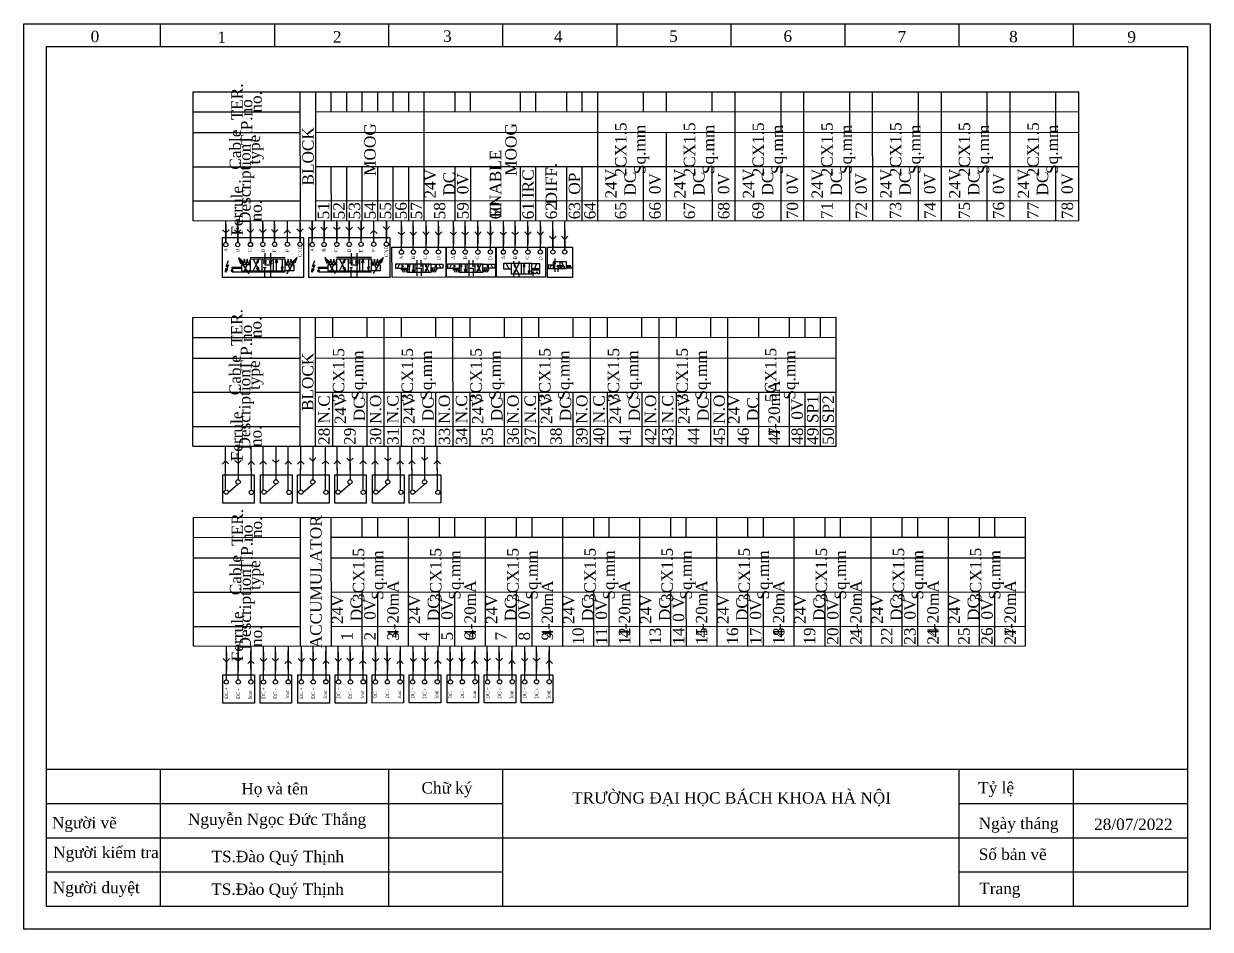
# Model space of a CAD drawing. Header units: inches. Extents: x 1440 to 4102, y 4 to 1474.
# Drawn here: x 2862 to 3382, y 11 to 408 of the extents above; entities that cross this region are included whole.
import ezdxf

# ---------------------------------------------------------------- set-up
doc = ezdxf.new("R2010")
doc.units = ezdxf.units.IN
doc.header["$MEASUREMENT"] = 0
doc.linetypes.add('DASHED2', pattern=[9.525, 6.35, -3.175])
for name, color, linetype in [('1', 11, 'Continuous'), ('GENERAL', 7, 'Continuous'), ('OUTLINE', 2, 'Continuous'), ('PILOT', 7, 'DASHED2'), ('SYMS', 7, 'Continuous')]:
    doc.layers.add(name, color=color, linetype=linetype)
doc.layers.add('Net chu', color=240, linetype='Continuous', lineweight=25)
doc.layers.add('Net vien', color=5, linetype='Continuous', lineweight=25)
doc.styles.get("Standard").update_dxf_attribs({"font": 'times.ttf', "height": 5})
doc.styles.add('WD_IEC', font='ISOCP2.shx', dxfattribs={"width": 0.9, "height": 4})

# ---------------------------------------------------------------- blocks, each defined once
blk = doc.blocks.new('DATN')
at = {"layer": 'Net vien'}
for p, q in [((50, 377), (50, 387)), ((100, 377), (100, 387)), ((150, 377), (150, 387)), ((200, 377), (200, 387)), ((250, 377), (250, 387)), ((300, 377), (300, 387)), ((350, 377), (350, 387)), ((400, 377), (400, 387)), ((400, 377), (400, 387)), ((400, 377), (400, 387)), ((400, 377), (400, 387)), ((400, 377), (400, 387)), ((400, 377), (400, 387)), ((400, 377), (400, 387)), ((400, 377), (400, 387)), ((450, 377), (450, 387)), ((0, 0), (0, 377)), ((0, 377), (500, 377)), ((500, 377), (500, 0)), ((500, 60), (0, 60)), ((50, 0), (50, 60)), ((150, 0), (150, 60)), ((200, 0), (200, 60)), ((400, 0), (400, 60)), ((450, 0), (450, 60)), ((200, 45), (0, 45)), ((500, 45), (400, 45)), ((500, 30), (0, 30)), ((200, 15), (0, 15)), ((500, 15), (400, 15)), ((500, 0), (0, 0)), ((500, 0), (0, 0))]:
    blk.add_line(p, q, dxfattribs=at)
blk.add_lwpolyline([(-10, -10), (-10, 387), (510, 387), (510, -10), (-10, -10)], close=True, dxfattribs=at)
at = {"layer": 'Net chu', "char_height": 5, "attachment_point": 1}
for s, width, insert in [('0', 5.5431, (19.32, 383.92)), ('1', 5.5431, (74.86, 383.54)), ('2', 5.5431, (125.47, 383.73)), ('3', 5.5431, (173.79, 384.09)), ('4', 5.5431, (222.35, 383.89)), ('5', 5.5431, (272.86, 384.09)), ('6', 5.5431, (322.96, 384.04)), ('7', 5.5431, (372.97, 383.78)), ('8', 5.5431, (421.84, 383.84)), ('9', 5.5431, (473.65, 383.71)), ('\\pxqc;Họ và tên', 58.6836, (70.7, 54.14)), ('\\pxqc;Chữ ký', 33.3231, (158.83, 54.51)), ('\\pxql;Tỷ lệ', 33.3231, (408.29, 54.56)), ('\\pxqc;TRƯỜNG ĐẠI HỌC BÁCH KHOA HÀ NỘI', 142.8898, (228.78, 50.11)), ('\\pxql;Người vẽ', 41.5076, (2.36, 39.22)), ('\\pxqc;Nguyễn Ngọc Đức Thắng', 92.8933, (54.57, 40.74)), ('\\pxql;Ngày tháng', 36.6969, (408.48, 38.95)), ('\\pxql;Người kiểm tra', 45.5789, (2.92, 26.23)), ('\\pxql;Số bản vẽ', 33.3231, (408.53, 25.42)), ('\\pxql;Người duyệt', 41.5076, (2.75, 10.82)), ('\\pxql;Trang', 33.3231, (408.76, 10.41))]:
    blk.add_mtext_dynamic_manual_height_columns(s, width=width, gutter_width=25, heights=[0], dxfattribs=dict(at, insert=insert))
blk = doc.blocks.new('*T61')
at = {"color": 0, "linetype": 'ByBlock', "lineweight": -2, "transparency": 16777216}
for p, q in [((-0.02, 56.43), (364.69, 56.55)), ((0, 0), (-0.02, 56.43)), ((47.01, 0.02), (46.99, 56.44)), ((60.47, 0.02), (60.45, 56.45)), ((74.02, 47.75), (74.01, 56.45)), ((80.8, 47.75), (80.8, 56.46)), ((94.27, 0.03), (94.25, 56.46)), ((107.82, 47.76), (107.82, 56.46)), ((114.61, 47.76), (114.6, 56.47)), ((128.08, 0.04), (128.06, 56.47)), ((141.63, 47.77), (141.62, 56.48)), ((148.41, 47.77), (148.41, 56.48)), ((161.88, 0.06), (161.86, 56.48)), ((175.43, 47.78), (175.43, 56.49)), ((182.22, 47.79), (182.21, 56.49)), ((195.69, 0.07), (195.67, 56.5)), ((209.24, 47.79), (209.23, 56.5)), ((216.02, 47.8), (216.02, 56.5)), ((229.49, 0.08), (229.47, 56.51)), ((243.04, 47.81), (243.04, 56.51)), ((249.83, 47.81), (249.82, 56.51)), ((263.3, 0.09), (263.28, 56.52)), ((276.85, 47.82), (276.84, 56.52)), ((283.63, 47.82), (283.63, 56.53)), ((297.1, 0.1), (297.08, 56.53)), ((310.65, 47.83), (310.65, 56.54)), ((317.44, 47.83), (317.43, 56.54)), ((330.91, 0.12), (330.89, 56.54)), ((344.46, 47.84), (344.45, 56.55)), ((351.24, 47.84), (351.24, 56.55)), ((364.71, 0.13), (364.69, 56.55)), ((-0.02, 47.72), (47, 47.74)), ((60.45, 47.74), (364.7, 47.85)), ((-0.01, 38.67), (47, 38.68)), ((60.45, 38.69), (364.7, 38.79)), ((-0.01, 23.67), (47.01, 23.68)), ((60.46, 23.69), (364.7, 23.79)), ((74.03, 0.03), (74.02, 23.69)), ((80.82, 0.03), (80.81, 23.69)), ((107.84, 0.04), (107.83, 23.7)), ((114.62, 0.04), (114.62, 23.71)), ((141.64, 0.05), (141.63, 23.72)), ((148.43, 0.05), (148.42, 23.72)), ((175.45, 0.06), (175.44, 23.73)), ((182.23, 0.06), (182.23, 23.73)), ((209.25, 0.07), (209.24, 23.74)), ((216.04, 0.08), (216.03, 23.74)), ((243.06, 0.09), (243.05, 23.75)), ((249.84, 0.09), (249.84, 23.75)), ((276.86, 0.1), (276.85, 23.76)), ((283.65, 0.1), (283.64, 23.77)), ((310.67, 0.11), (310.66, 23.78)), ((317.45, 0.11), (317.45, 23.78)), ((344.47, 0.12), (344.46, 23.79)), ((351.26, 0.12), (351.25, 23.79)), ((0, 8.67), (47.01, 8.68)), ((60.46, 8.69), (364.71, 8.79)), ((0, 0), (364.71, 0.13))]:
    blk.add_line(p, q, dxfattribs=at)
at = {"color": 0, "transparency": 16777216, "char_height": 5, "attachment_point": 5, "rotation": 90.0201}
for s, insert, width in [('TER. no.', (23.49, 52.08), 8.5859), ('ACCUMULATOR', (53.73, 28.23), 56.3071), ('T.P.no', (23.49, 43.2), 8.9348), ('3CX1.5\\PSq.mm', (77.36, 31.19), 14.88), ('3CX1.5\\PSq.mm', (111.16, 31.21), 14.88), ('3CX1.5\\PSq.mm', (144.97, 31.22), 14.88), ('3CX1.5\\PSq.mm', (178.77, 31.23), 14.88), ('3CX1.5\\PSq.mm', (212.58, 31.24), 14.88), ('3CX1.5\\PSq.mm', (246.38, 31.25), 14.88), ('3CX1.5\\PSq.mm', (280.19, 31.26), 14.88), ('3CX1.5\\PSq.mm', (313.99, 31.28), 14.88), ('3CX1.5\\PSq.mm', (347.8, 31.29), 14.88), ('Cable\\Ptype', (23.5, 31.17), 14.88), ('Description', (23.5, 16.17), 14.88), ('4-20mA', (87.54, 16.2), 14.88), ('4-20mA', (121.34, 16.21), 14.88), ('4-20mA', (155.15, 16.22), 14.88), ('4-20mA', (188.96, 16.23), 14.88), ('4-20mA', (222.76, 16.24), 14.88), ('4-20mA', (256.57, 16.26), 14.88), ('4-20mA', (290.37, 16.27), 14.88), ('4-20mA', (324.18, 16.28), 14.88), ('4-20mA', (357.98, 16.29), 14.88), ('24V DC', (67.24, 16.19), 14.88), ('24V DC', (101.05, 16.2), 14.88), ('24V DC', (134.85, 16.21), 14.88), ('24V DC', (168.66, 16.23), 14.88), ('24V DC', (202.46, 16.24), 14.88), ('0 V', (212.64, 16.24), 14.88), ('24V DC', (236.27, 16.25), 14.88), ('24V DC', (270.07, 16.26), 14.88), ('24V DC', (303.88, 16.27), 14.88), ('0V', (314.06, 16.28), 14.88), ('24V DC', (337.68, 16.28), 14.88), ('0V', (347.86, 16.29), 14.88), ('0V', (77.42, 16.19), 14.88), ('0V', (111.22, 16.21), 14.88), ('0V', (145.03, 16.22), 14.88), ('0V', (178.84, 16.23), 14.88), ('0V', (246.45, 16.25), 14.88), ('0V', (280.25, 16.26), 14.88), ('Ferrule no.', (23.51, 4.34), 8.5464), ('1', (67.25, 4.36), 8.5464), ('2', (77.42, 4.36), 8.5464), ('3', (87.54, 4.36), 8.5464), ('4', (101.05, 4.37), 8.5464), ('5', (111.23, 4.37), 8.5464), ('6', (121.35, 4.38), 8.5464), ('7', (134.86, 4.38), 8.5464), ('8', (145.03, 4.38), 8.5464), ('9', (155.15, 4.39), 8.5464), ('10', (168.66, 4.39), 8.5464), ('11', (178.84, 4.4), 8.5464), ('12', (188.96, 4.4), 8.5464), ('13', (202.47, 4.4), 8.5464), ('14', (212.64, 4.41), 8.5464), ('15', (222.76, 4.41), 8.5464), ('16', (236.27, 4.42), 8.5464), ('17', (246.45, 4.42), 8.5464), ('18', (256.57, 4.42), 8.5464), ('19', (270.08, 4.43), 8.5464), ('20', (280.25, 4.43), 8.5464), ('21', (290.37, 4.43), 8.5464), ('22', (303.88, 4.44), 8.5464), ('23', (314.06, 4.44), 8.5464), ('24', (324.18, 4.45), 8.5464), ('25', (337.69, 4.45), 8.5464), ('26', (347.86, 4.46), 8.5464), ('27', (357.98, 4.46), 8.5464)]:
    blk.add_mtext(s, dxfattribs=dict(at, insert=insert, width=width))
blk = doc.blocks.new('HT0_02')
blk.add_circle((0, 0), 1.25)
at = {"style": 'WD_IEC', "flags": 1}
for tag, p in [('X4TERM01', (-1.25, 0)), ('X2TERM01', (0, 1.25)), ('X1TERM01', (1.25, 0)), ('X8TERM01', (0, -1.25))]:
    blk.add_attdef(tag, p, '', height=0.32, dxfattribs=at)
blk = doc.blocks.new('Q020501')
for p, q in [((-4, 0), (4, 0)), ((0, 0), (-1.41, 1.41)), ((0, 0), (-1.41, -1.42))]:
    blk.add_line(p, q)
blk = doc.blocks.new('*T62')
at = {"color": 0, "linetype": 'ByBlock', "lineweight": -2, "transparency": 16777216}
for p, q in [((-0.02, 56.43), (281.88, 56.53)), ((0, 0), (-0.02, 56.43)), ((47.01, 0.02), (46.99, 56.44)), ((53.8, 0.02), (53.78, 56.45)), ((61.32, 47.74), (61.31, 56.45)), ((76.37, 47.75), (76.37, 56.45)), ((83.92, 0.03), (83.9, 56.46)), ((91.44, 47.75), (91.43, 56.46)), ((106.49, 47.76), (106.49, 56.46)), ((114.04, 0.04), (114.02, 56.47)), ((121.56, 47.76), (121.55, 56.47)), ((136.61, 47.77), (136.61, 56.47)), ((144.16, 0.05), (144.14, 56.48)), ((151.68, 47.77), (151.67, 56.48)), ((166.73, 47.78), (166.73, 56.49)), ((174.28, 0.06), (174.26, 56.49)), ((181.8, 47.78), (181.79, 56.49)), ((196.85, 47.79), (196.85, 56.5)), ((204.4, 0.07), (204.38, 56.5)), ((211.92, 47.8), (211.91, 56.5)), ((226.97, 47.8), (226.97, 56.51)), ((234.52, 0.08), (234.5, 56.51)), ((248.07, 47.81), (248.07, 56.51)), ((261.52, 47.81), (261.52, 56.52)), ((268.31, 47.82), (268.31, 56.52)), ((275.1, 47.82), (275.09, 56.52)), ((281.9, 0.1), (281.88, 56.53)), ((-0.02, 47.72), (47, 47.74)), ((53.78, 47.74), (281.88, 47.82)), ((-0.01, 38.67), (47, 38.68)), ((53.79, 38.69), (281.89, 38.77)), ((-0.01, 23.67), (47.01, 23.68)), ((53.79, 23.69), (281.89, 23.77)), ((61.33, 0.02), (61.32, 23.69)), ((76.39, 0.03), (76.38, 23.69)), ((91.45, 0.03), (91.44, 23.7)), ((106.51, 0.04), (106.5, 23.7)), ((121.57, 0.04), (121.56, 23.71)), ((136.63, 0.05), (136.62, 23.71)), ((151.69, 0.05), (151.68, 23.72)), ((166.75, 0.06), (166.74, 23.72)), ((181.81, 0.06), (181.8, 23.73)), ((196.87, 0.07), (196.86, 23.74)), ((211.93, 0.07), (211.92, 23.74)), ((226.99, 0.08), (226.98, 23.75)), ((248.09, 0.09), (248.08, 23.75)), ((261.54, 0.09), (261.53, 23.76)), ((268.33, 0.09), (268.32, 23.76)), ((275.11, 0.1), (275.1, 23.76)), ((0, 8.67), (47.01, 8.68)), ((53.8, 8.69), (281.9, 8.77)), ((0, 0), (281.9, 0.1))]:
    blk.add_line(p, q, dxfattribs=at)
at = {"color": 0, "transparency": 16777216, "char_height": 5, "attachment_point": 5, "rotation": 90.0201}
for s, insert, width in [('TER. no.', (23.49, 52.08), 8.5859), ('T.P.no', (23.49, 43.2), 8.9348), ('3CX1.5\\PSq.mm', (68.85, 31.19), 14.88), ('3CX1.5\\PSq.mm', (98.97, 31.2), 14.88), ('3CX1.5\\PSq.mm', (129.09, 31.21), 14.88), ('3CX1.5\\PSq.mm', (159.21, 31.22), 14.88), ('3CX1.5\\PSq.mm', (189.33, 31.23), 14.88), ('3CX1.5\\PSq.mm', (219.45, 31.24), 14.88), ('5CX1.5\\PSq.mm', (258.2, 31.26), 14.88), ('Cable\\Ptype', (23.5, 31.17), 14.88), ('BLOCK', (50.4, 28.23), 56.3071), ('Description', (23.5, 16.17), 14.88), ('4-20mA', (254.81, 16.26), 14.88), ('N.C', (57.56, 16.19), 14.88), ('24V DC', (68.85, 16.19), 14.88), ('N.O', (80.15, 16.19), 14.88), ('N.C', (87.68, 16.2), 14.88), ('24V DC', (98.97, 16.2), 14.88), ('N.O', (110.27, 16.21), 14.88), ('N.C', (117.8, 16.21), 14.88), ('24V DC', (129.09, 16.21), 14.88), ('N.O', (140.39, 16.22), 14.88), ('N.C', (147.92, 16.22), 14.88), ('24V DC', (159.21, 16.22), 14.88), ('N.O', (170.51, 16.23), 14.88), ('N.C', (178.04, 16.23), 14.88), ('24V DC', (189.33, 16.23), 14.88), ('N.O', (200.63, 16.24), 14.88), ('N.C', (208.16, 16.24), 14.88), ('24V DC', (219.45, 16.24), 14.88), ('N.O', (230.75, 16.25), 14.88), ('24V DC', (241.3, 16.25), 14.88), ('SP1', (271.71, 16.26), 14.88), ('SP2', (278.5, 16.26), 14.88), ('0V', (264.93, 16.26), 14.88), ('Ferrule no.', (23.51, 4.34), 8.5464), ('28', (57.57, 4.35), 8.5464), ('29', (68.86, 4.36), 8.5464), ('30', (80.15, 4.36), 8.5464), ('31', (87.69, 4.36), 8.5464), ('32', (98.98, 4.37), 8.5464), ('33', (110.27, 4.37), 8.5464), ('34', (117.81, 4.37), 8.5464), ('35', (129.1, 4.38), 8.5464), ('36', (140.39, 4.38), 8.5464), ('37', (147.93, 4.39), 8.5464), ('38', (159.22, 4.39), 8.5464), ('39', (170.51, 4.39), 8.5464), ('40', (178.05, 4.4), 8.5464), ('41', (189.34, 4.4), 8.5464), ('42', (200.63, 4.4), 8.5464), ('43', (208.17, 4.41), 8.5464), ('44', (219.46, 4.41), 8.5464), ('45', (230.75, 4.41), 8.5464), ('46', (241.3, 4.42), 8.5464), ('47', (254.81, 4.42), 8.5464), ('48', (264.93, 4.43), 8.5464), ('49', (271.72, 4.43), 8.5464), ('50', (278.5, 4.43), 8.5464)]:
    blk.add_mtext(s, dxfattribs=dict(at, insert=insert, width=width))
blk = doc.blocks.new('*T60')
at = {"color": 0, "linetype": 'ByBlock', "lineweight": -2, "transparency": 16777216}
for p, q in [((-0.02, 56.43), (388.18, 56.56)), ((0, 0), (-0.02, 56.43)), ((47.01, 0.02), (46.99, 56.44)), ((53.8, 0.02), (53.78, 56.45)), ((60.57, 47.74), (60.57, 56.45)), ((67.36, 47.74), (67.35, 56.45)), ((74.14, 47.75), (74.14, 56.45)), ((80.93, 47.75), (80.93, 56.46)), ((87.72, 47.75), (87.71, 56.46)), ((94.5, 47.75), (94.5, 56.46)), ((101.31, 0.04), (101.29, 56.46)), ((114.86, 47.76), (114.85, 56.47)), ((121.64, 47.76), (121.64, 56.47)), ((143.43, 47.77), (143.43, 56.48)), ((150.22, 47.77), (150.21, 56.48)), ((163.77, 47.78), (163.77, 56.48)), ((170.56, 47.78), (170.55, 56.49)), ((177.36, 0.06), (177.34, 56.49)), ((197.42, 47.79), (197.42, 56.5)), ((207.46, 47.79), (207.46, 56.5)), ((227.54, 47.8), (227.54, 56.51)), ((237.6, 0.08), (237.58, 56.51)), ((257.66, 38.76), (257.66, 56.52)), ((267.72, 0.09), (267.7, 56.52)), ((287.78, 38.77), (287.78, 56.53)), ((297.84, 0.1), (297.82, 56.53)), ((317.9, 38.78), (317.9, 56.54)), ((327.96, 0.11), (327.94, 56.54)), ((348.02, 38.79), (348.02, 56.55)), ((358.08, 0.13), (358.06, 56.55)), ((378.14, 38.8), (378.14, 56.56)), ((388.2, 0.14), (388.18, 56.56)), ((-0.02, 47.72), (47, 47.74)), ((53.78, 47.74), (388.18, 47.86)), ((-0.01, 38.67), (47, 38.68)), ((53.79, 38.69), (388.19, 38.8)), ((207.48, 0.07), (207.47, 38.74)), ((-0.01, 23.67), (47.01, 23.68)), ((53.79, 23.69), (388.19, 23.8)), ((60.59, 0.02), (60.58, 23.69)), ((67.37, 0.02), (67.37, 23.69)), ((74.16, 0.03), (74.15, 23.69)), ((80.95, 0.03), (80.94, 23.69)), ((87.73, 0.03), (87.73, 23.7)), ((94.52, 0.03), (94.51, 23.7)), ((114.87, 0.04), (114.86, 23.71)), ((121.66, 0.04), (121.65, 23.71)), ((143.45, 0.05), (143.44, 23.72)), ((150.23, 0.05), (150.22, 23.72)), ((163.79, 0.06), (163.78, 23.72)), ((170.57, 0.06), (170.56, 23.73)), ((197.44, 0.07), (197.43, 23.74)), ((227.56, 0.08), (227.55, 23.75)), ((257.68, 0.09), (257.67, 23.76)), ((287.8, 0.1), (287.79, 23.77)), ((317.92, 0.11), (317.91, 23.78)), ((348.04, 0.12), (348.03, 23.79)), ((378.16, 0.13), (378.15, 23.8)), ((0, 8.67), (47.01, 8.68)), ((53.8, 8.69), (388.2, 8.8)), ((0, 0), (388.2, 0.14))]:
    blk.add_line(p, q, dxfattribs=at)
at = {"color": 0, "transparency": 16777216, "char_height": 5, "attachment_point": 5, "rotation": 90.0201}
for s, insert, width in [('TER. no.', (23.49, 52.08), 8.5859), ('T.P.no', (23.49, 43.2), 8.9348), ('MOOG', (77.54, 31.19), 14.88), ('MOOG', (139.32, 31.22), 14.88), ('2CX1.5\\PSq.mm', (192.41, 31.23), 14.88), ('2CX1.5\\PSq.mm', (222.53, 31.24), 14.88), ('2CX1.5\\PSq.mm', (252.65, 31.25), 14.88), ('2CX1.5\\PSq.mm', (282.77, 31.27), 14.88), ('2CX1.5\\PSq.mm', (312.89, 31.28), 14.88), ('2CX1.5\\PSq.mm', (343.01, 31.29), 14.88), ('2CX1.5\\PSq.mm', (373.13, 31.3), 14.88), ('Cable\\Ptype', (23.5, 31.17), 14.88), ('BLOCK', (50.4, 28.23), 56.3071), ('Description', (23.5, 16.17), 14.88), ('ENABLE', (132.55, 16.21), 14.88), ('24V DC', (108.08, 16.2), 14.88), ('IRC', (146.83, 16.22), 14.88), ('DIFF.', (157, 16.22), 14.88), ('24V DC', (187.39, 16.23), 14.88), ('24V DC', (217.51, 16.24), 14.88), ('24V DC', (247.63, 16.25), 14.88), ('24V DC', (277.75, 16.26), 14.88), ('24V DC', (307.87, 16.27), 14.88), ('0V', (322.93, 16.28), 14.88), ('24V DC', (337.99, 16.28), 14.88), ('0V', (353.05, 16.29), 14.88), ('24V DC', (368.11, 16.3), 14.88), ('0V', (383.17, 16.3), 14.88), ('0V', (118.26, 16.21), 14.88), ('OP', (167.17, 16.22), 14.88), ('0V', (202.45, 16.24), 14.88), ('0V', (232.57, 16.25), 14.88), ('0V', (262.69, 16.26), 14.88), ('0V', (292.81, 16.27), 14.88), ('Ferrule no.', (23.51, 4.34), 8.5464), ('51', (57.19, 4.35), 8.5464), ('52', (63.98, 4.36), 8.5464), ('53', (70.77, 4.36), 8.5464), ('54', (77.55, 4.36), 8.5464), ('55', (84.34, 4.36), 8.5464), ('56', (91.13, 4.37), 8.5464), ('57', (97.91, 4.37), 8.5464), ('58', (108.09, 4.37), 8.5464), ('59', (118.26, 4.37), 8.5464), ('60', (132.55, 4.38), 8.5464), ('61', (146.84, 4.38), 8.5464), ('62', (157.01, 4.39), 8.5464), ('63', (167.18, 4.39), 8.5464), ('64', (173.96, 4.39), 8.5464), ('65', (187.4, 4.4), 8.5464), ('66', (202.46, 4.4), 8.5464), ('67', (217.52, 4.41), 8.5464), ('68', (232.58, 4.41), 8.5464), ('69', (247.64, 4.42), 8.5464), ('70', (262.7, 4.43), 8.5464), ('71', (277.76, 4.43), 8.5464), ('72', (292.82, 4.44), 8.5464), ('73', (307.88, 4.44), 8.5464), ('74', (322.94, 4.45), 8.5464), ('75', (338, 4.45), 8.5464), ('76', (353.06, 4.46), 8.5464), ('77', (368.12, 4.46), 8.5464), ('78', (383.18, 4.47), 8.5464)]:
    blk.add_mtext(s, dxfattribs=dict(at, insert=insert, width=width))
blk = doc.blocks.new('PRO8')
at = {"layer": 'GENERAL'}
for p, q in [((-26.5, 7), (-25, 11)), ((-18, 13), (-11, 2)), ((-14, 12), (-15, 8)), ((-13, 8), (-14, 12)), ((-12, 12), (-13, 8)), ((-11, 8), (-12, 12)), ((-10, 12), (-11, 8)), ((14, 13), (-10, 13)), ((-8, 12), (-5.09, 6.15)), ((-8, 4), (-5.09, 9.85)), ((-4, 12), (-5.66, 10.15)), ((-5.66, 10.15), (-4.52, 9.55)), ((-4.26, 11.48), (-5.42, 10.2)), ((-5.42, 10.2), (-4.62, 9.79)), ((-4.61, 10.8), (-5.1, 10.26)), ((-5.1, 10.26), (-4.76, 10.09)), ((-4.76, 10.09), (-4.61, 10.8)), ((-4.62, 9.79), (-4.26, 11.48)), ((-4.52, 9.55), (-4, 12)), ((0, 16), (0, 8)), ((4, 16), (4, 0)), ((7.36, 9.6), (8, 12)), ((8, 9.6), (7.36, 9.6)), ((8, 11.42), (7.55, 9.75)), ((7.55, 9.75), (8.45, 9.75)), ((8, 10.65), (7.81, 9.95)), ((7.81, 9.95), (8.19, 9.95)), ((8, 12), (8.64, 9.6)), ((8.45, 9.75), (8, 11.42)), ((8.19, 9.95), (8, 10.65)), ((8.64, 9.6), (8, 9.6)), ((8, 4), (8, 9.6)), ((12, 12), (12, 6.4)), ((15, 8), (14, 12)), ((22, 13), (15, 2)), ((16, 12), (15, 8)), ((17, 8), (16, 12)), ((18, 12), (17, 8)), ((19, 8), (18, 12)), ((-25, 8), (-27, 3)), ((-27, 3), (-26.75, 5.47)), ((-25.54, 5.03), (-27, 3)), ((-26.8, 3.54), (-26.62, 5.26)), ((-25.79, 4.95), (-26.8, 3.54)), ((-26.75, 5.47), (-25.54, 5.03)), ((-26.62, 5.26), (-25.79, 4.95)), ((-26.52, 4.27), (-26.45, 4.98)), ((-26.1, 4.85), (-26.52, 4.27)), ((-26.5, 7), (-25, 8)), ((-26.45, 4.98), (-26.1, 4.85)), ((-22.5, 6.5), (-16, 6.5)), ((-22.5, 5.5), (-22.5, 6.5)), ((-16, 5.5), (-22.5, 5.5)), ((-22.5, 5.5), (-22.5, 4.5)), ((-10, 3), (-22.5, 3)), ((-14, 4), (-12, 8)), ((14, 3), (-10, 3)), ((-5.66, 5.85), (-4.52, 6.45)), ((-4, 4), (-5.66, 5.85)), ((-5.42, 5.8), (-4.62, 6.21)), ((-4.26, 4.52), (-5.42, 5.8)), ((-5.1, 5.74), (-4.76, 5.91)), ((-4.61, 5.2), (-5.1, 5.74)), ((-4.76, 5.91), (-4.61, 5.2)), ((-4.62, 6.21), (-4.26, 4.52)), ((-4.52, 6.45), (-4, 4)), ((1, 6), (-1, 6)), ((0, 8), (4, 8)), ((0, 0), (0, 6)), ((11.36, 6.4), (12, 4)), ((12, 6.4), (11.36, 6.4)), ((11.55, 6.25), (12.45, 6.25)), ((12, 4.58), (11.55, 6.25)), ((11.81, 6.05), (12.19, 6.05)), ((12, 5.35), (11.81, 6.05)), ((12, 4), (12.64, 6.4)), ((12.64, 6.4), (12, 6.4)), ((12.45, 6.25), (12, 4.58)), ((12.19, 6.05), (12, 5.35)), ((18, 4), (16, 8))]:
    blk.add_line(p, q, dxfattribs=at)
for points in [[(-16.62, 9.11), (-14.95, 10.22), (-18, 13), (-16.62, 9.11)], [(20.62, 9.11), (18.95, 10.22), (22, 13), (20.62, 9.11)], [(-23, 4.5), (-22, 4.5), (-22.5, 3), (-23, 4.5)]]:
    blk.add_lwpolyline(points, dxfattribs=at)
for points in [[(-16.49, 9.5), (-15.36, 10.25), (-17.43, 12.14)], [(-16.36, 9.89), (-15.76, 10.28), (-16.86, 11.28)], [(20.49, 9.5), (19.36, 10.25), (21.43, 12.14)], [(20.36, 9.89), (19.76, 10.28), (20.86, 11.28)], [(-22.79, 4.35), (-22.21, 4.35), (-22.5, 3.47)], [(-22.58, 4.2), (-22.42, 4.2), (-22.5, 3.95)]]:
    blk.add_lwpolyline(points, close=True, dxfattribs=at)
for radius in [0.375, 0.25]:
    blk.add_circle((4, 8), radius, dxfattribs=at)
for centre, start, end in [((-1.75, 10), 306.8699, 53.1301), ((1.75, 10), 126.8699, 233.1301), ((2.25, 10), 306.8699, 53.1301), ((5.75, 10), 126.8699, 233.1301)]:
    blk.add_arc(centre, 1.25, start, end, dxfattribs=at)
at = {"layer": 'OUTLINE'}
for p, q in [((14, 12), (-10, 12)), ((-10, 12), (-10, 4)), ((-2, 12), (-2, 4)), ((6, 4), (6, 12)), ((14, 4), (14, 12)), ((-10, 8), (-16, 8)), ((-16, 8), (-16, 4)), ((-16, 4), (-10, 4)), ((-10, 4), (14, 4)), ((14, 8), (20, 8)), ((20, 4), (14, 4)), ((20, 8), (20, 4))]:
    blk.add_line(p, q, dxfattribs=at)
blk = doc.blocks.new('VPO9')
at = {"layer": 'GENERAL'}
for p, q in [((0, 12), (0, 16)), ((4, 16), (4, 12)), ((-18, 4), (-20, 8)), ((-16, 10), (-15.5, 8)), ((-15.5, 8), (-14.5, 12)), ((-14.5, 12), (-13.5, 8)), ((-13.5, 8), (-12.5, 12)), ((-12.5, 12), (-11.5, 8)), ((-11.5, 8), (-10.5, 12)), ((-10.5, 12), (-10, 10)), ((-8, 12), (-5.092, 6.154)), ((-8, 4), (-5.092, 9.846)), ((-4, 12), (-5.661, 10.155)), ((-5.661, 10.155), (-5.092, 9.846)), ((-5.092, 6.154), (-5.661, 5.845)), ((-5.661, 5.845), (-4, 4)), ((-5.42, 10.199), (-4.263, 11.484)), ((-4.623, 9.792), (-5.42, 10.199)), ((-4.623, 6.208), (-5.42, 5.801)), ((-5.42, 5.801), (-4.263, 4.516)), ((-5.097, 10.259), (-4.614, 10.795)), ((-4.764, 10.089), (-5.097, 10.259)), ((-4.764, 5.911), (-5.097, 5.741)), ((-5.097, 5.741), (-4.614, 5.205)), ((-5.092, 9.846), (-4.52, 9.554)), ((-4.52, 6.446), (-5.092, 6.154)), ((-4.614, 10.795), (-4.764, 10.089)), ((-4.614, 5.205), (-4.764, 5.911)), ((-4.263, 11.484), (-4.623, 9.792)), ((-4.263, 4.516), (-4.623, 6.208)), ((-4.52, 9.554), (-4, 12)), ((-4, 4), (-4.52, 6.446)), ((-1, 6), (1, 6)), ((0, 8), (0, 12)), ((4, 8), (0, 8)), ((0, 6), (0, 4)), ((0, 4), (0, 0)), ((4, 12), (4, 4)), ((4, 12), (4, 4)), ((4, 4), (4, 0)), ((7.357, 9.6), (8, 12)), ((8, 9.6), (7.357, 9.6)), ((8, 11.42), (7.553, 9.75)), ((7.553, 9.75), (8.448, 9.75)), ((8, 10.648), (7.813, 9.95)), ((7.813, 9.95), (8.187, 9.95)), ((8, 12), (8.643, 9.6)), ((8.448, 9.75), (8, 11.42)), ((8.187, 9.95), (8, 10.648)), ((8.643, 9.6), (8, 9.6)), ((8, 4), (8, 9.6)), ((12, 6.4), (11.357, 6.4)), ((11.357, 6.4), (12, 4)), ((11.553, 6.25), (12.448, 6.25)), ((12, 4.58), (11.553, 6.25)), ((11.813, 6.05), (12.187, 6.05)), ((12, 5.352), (11.813, 6.05)), ((12, 12), (12, 6.4)), ((12.643, 6.4), (12, 6.4)), ((12, 4), (12.643, 6.4)), ((12.448, 6.25), (12, 4.58)), ((12.187, 6.05), (12, 5.352)), ((14.5, 12), (14, 10)), ((15.5, 8), (14.5, 12)), ((16.5, 12), (15.5, 8)), ((17.5, 8), (16.5, 12)), ((18.5, 12), (17.5, 8)), ((19.5, 8), (18.5, 12)), ((20, 10), (19.5, 8)), ((22, 4), (24, 8))]:
    blk.add_line(p, q, dxfattribs=at)
for radius in [0.375, 0.25]:
    blk.add_circle((4, 8), radius, dxfattribs=at)
for points in [[(-16, 4), (-13, 6), (-16, 8)], [(20, 4), (17, 6), (20, 8)]]:
    blk.add_solid(points, dxfattribs=at)
at = {"layer": 'OUTLINE'}
for p, q in [((-22, 8), (-10, 8)), ((-22, 4), (-22, 8)), ((-10, 4), (-22, 4)), ((14, 12), (-10, 12)), ((-10, 12), (-10, 4)), ((-10, 4), (14, 4)), ((-2, 12), (-2, 4)), ((6, 12), (6, 4)), ((14, 4), (14, 12)), ((26, 8), (14, 8)), ((14, 4), (26, 4)), ((26, 4), (26, 8))]:
    blk.add_line(p, q, dxfattribs=at)
blk = doc.blocks.new('VACC17')
at = {"layer": 'GENERAL'}
for p, q in [((-1, 9.5), (-1, 8)), ((-6, 8), (-5, 8)), ((-6, 5), (-6, 8)), ((0, 5), (-6, 5)), ((-5, 8), (-4, 6.5)), ((-4, 6.5), (-3, 8)), ((-2, 4), (-4, 0)), ((-3, 8), (-2, 8)), ((-2, 8), (-1, 6.5)), ((-1, 6.5), (0, 8)), ((20, 0), (18, 4))]:
    blk.add_line(p, q, dxfattribs=at)
at = {"layer": 'OUTLINE'}
for p, q in [((-6, 4), (0, 4)), ((-6, 0), (-6, 4)), ((0, 0), (-6, 0)), ((22, 4), (16, 4)), ((16, 0), (22, 0)), ((22, 0), (22, 4))]:
    blk.add_line(p, q, dxfattribs=at)
blk = doc.blocks.new('VDA14')
at = {"layer": 'GENERAL'}
for p, q in [((-8.643, 7.6), (-8, 10)), ((-8, 9.42), (-8.447, 7.75)), ((-8, 10), (-7.357, 7.6)), ((-7.552, 7.75), (-8, 9.42)), ((-4, 10), (-4, 4.4)), ((0, 10), (0, 12)), ((0, 10), (2.908, 4.154)), ((4, 10), (2.339, 8.155)), ((2.58, 8.199), (3.737, 9.484)), ((3.737, 9.484), (3.377, 7.792)), ((3.48, 7.554), (4, 10)), ((4, 12), (4, 10)), ((-8, 7.6), (-8.643, 7.6)), ((-8.447, 7.75), (-7.552, 7.75)), ((-8, 8.648), (-8.187, 7.95)), ((-8.187, 7.95), (-7.813, 7.95)), ((-7.813, 7.95), (-8, 8.648)), ((-8, 2), (-8, 7.6)), ((-7.357, 7.6), (-8, 7.6)), ((-4.643, 4.4), (-4, 2)), ((-4, 4.4), (-4.643, 4.4)), ((-4, 2.58), (-4.447, 4.25)), ((-4.447, 4.25), (-3.552, 4.25)), ((-4, 3.352), (-4.187, 4.05)), ((-4.187, 4.05), (-3.813, 4.05)), ((-4, 2), (-3.357, 4.4)), ((-3.357, 4.4), (-4, 4.4)), ((-3.552, 4.25), (-4, 2.58)), ((-3.813, 4.05), (-4, 3.352)), ((0, 2), (2.908, 7.846)), ((0, 0), (0, 2)), ((2.339, 8.155), (2.908, 7.846)), ((2.908, 4.154), (2.339, 3.845)), ((2.339, 3.845), (4, 2)), ((3.377, 7.792), (2.58, 8.199)), ((3.377, 4.208), (2.58, 3.801)), ((2.58, 3.801), (3.737, 2.516)), ((2.903, 8.259), (3.386, 8.795)), ((3.236, 8.089), (2.903, 8.259)), ((3.236, 3.911), (2.903, 3.741)), ((2.903, 3.741), (3.386, 3.205)), ((2.908, 7.846), (3.48, 7.554)), ((3.48, 4.446), (2.908, 4.154)), ((3.386, 8.795), (3.236, 8.089)), ((3.386, 3.205), (3.236, 3.911)), ((3.737, 2.516), (3.377, 4.208)), ((4, 2), (3.48, 4.446)), ((4, 2), (4, 0))]:
    blk.add_line(p, q, dxfattribs=at)
at = {"layer": 'OUTLINE'}
for p, q in [((6, 10), (-10, 10)), ((-10, 10), (-10, 2)), ((-2, 10), (-2, 2)), ((6, 2), (6, 10)), ((-10, 2), (6, 2))]:
    blk.add_line(p, q, dxfattribs=at)
at = {"layer": 'PILOT'}
blk.add_blockref('VACC17', (-10, 2), dxfattribs=at)
blk = doc.blocks.new('vkd')
at = {"layer": 'GENERAL'}
for p, q in [((0, 16), (0, 12)), ((-6, 4), (-4, 8)), ((0, 4), (0, 9.6)), ((0, 4), (0, 0)), ((4, 5.6), (2.6, 7)), ((5.4, 7), (4, 5.6)), ((4, 5.6), (4, 4)), ((4, 0), (4, 4)), ((6.6, 6.6), (8, 8)), ((8, 12), (10.9, 6.2)), ((8, 8), (9.4, 6.6)), ((8, 4), (8, 5.6)), ((14, 6), (14.5, 8)), ((14.5, 8), (15.5, 4)), ((15.5, 4), (16.5, 8)), ((16.5, 8), (17.5, 4)), ((17.5, 4), (18.5, 8)), ((18.5, 8), (19.5, 4)), ((19.5, 4), (20, 6))]:
    blk.add_line(p, q, dxfattribs=at)
for points in [[(0.6, 9.6), (0, 12), (-0.6, 9.6), (0.6, 9.6)], [(0, 12), (-0.6, 9.6)], [(11.5, 6.4), (10.3, 5.8), (12, 4), (11.5, 6.4)]]:
    blk.add_lwpolyline(points, dxfattribs=at)
for points in [[(0.4, 9.8), (0, 11.4), (-0.4, 9.8)], [(0.3, 9.9), (0, 10.8), (-0.3, 9.9)], [(0.1, 10.1), (0, 10.3), (-0.1, 10.1)], [(11.4, 6.2), (10.6, 5.8), (11.7, 4.5)], [(11.3, 6), (10.8, 5.8), (11.5, 5)], [(11.2, 5.8), (11.1, 5.7), (11.2, 5.5)]]:
    blk.add_lwpolyline(points, close=True, dxfattribs=at)
for centre in [(4, 7), (8, 6.6)]:
    blk.add_circle(centre, 1, dxfattribs=at)
at = {"layer": 'OUTLINE'}
for p, q in [((-2, 8), (-8, 8)), ((-8, 8), (-8, 4)), ((-8, 4), (-2, 4)), ((14, 12), (-2, 12)), ((-2, 12), (-2, 4)), ((-2, 4), (14, 4)), ((6, 12), (6, 4)), ((14, 4), (14, 12))]:
    blk.add_line(p, q, dxfattribs=at)

msp = doc.modelspace()

# ---------------------------------------------------------------- linework, layer by layer
for p, q in [((2950.87, 203), (2950.86, 222.27)), ((2956.44, 222.27), (2956.45, 207.56)), ((2962.25, 202.98), (2962.23, 222.27)), ((2967.39, 202.99), (2967.42, 222.27)), ((2973.01, 222.27), (2973.01, 207.56)), ((2989.17, 222.28), (2989.18, 207.57)), ((2994.78, 202.97), (2994.7, 222.28)), ((2999.99, 203.05), (2999.9, 222.28)), ((3005.48, 222.29), (3005.49, 207.57)), ((3011.29, 202.99), (3011.26, 222.29)), ((3016.52, 203.05), (3016.46, 222.29)), ((3022.04, 222.29), (3022.05, 207.58)), ((3027.6, 202.97), (3027.41, 222.29)), ((3032.74, 203.08), (3032.6, 222.3)), ((3038.19, 222.3), (3038.19, 207.58)), ((3043.83, 202.99), (3043.72, 222.3)), ((2951.3, 119.85), (2951.3, 134.61)), ((2956.5, 119.88), (2956.49, 134.61)), ((2962.08, 134.61), (2962.08, 119.9)), ((2967.61, 119.86), (2967.61, 134.62)), ((2972.81, 119.89), (2972.8, 134.62)), ((2978.39, 134.62), (2978.39, 119.91)), ((2984.17, 119.86), (2984.17, 134.62)), ((2989.37, 119.9), (2989.36, 134.62)), ((2994.95, 134.63), (2994.95, 119.91)), ((3000.34, 119.87), (3000.34, 134.63)), ((3005.54, 119.9), (3005.53, 134.63)), ((3011.12, 134.63), (3011.12, 119.92)), ((3016.65, 119.88), (3016.64, 134.63)), ((3021.85, 119.91), (3021.84, 134.64)), ((3027.43, 134.64), (3027.43, 119.92)), ((3033.21, 119.88), (3033.21, 134.64)), ((3038.41, 119.91), (3038.4, 134.64)), ((3043.99, 134.64), (3043.99, 119.93)), ((3049.36, 119.89), (3049.35, 134.65)), ((3054.55, 119.92), (3054.55, 134.65)), ((3060.13, 134.65), (3060.14, 119.94)), ((3065.66, 119.89), (3065.66, 134.65)), ((3070.86, 119.92), (3070.86, 134.65)), ((3076.44, 134.65), (3076.45, 119.94)), ((3082.05, 119.9), (3082.04, 134.66)), ((3087.24, 119.93), (3087.24, 134.66)), ((3092.82, 134.66), (3092.83, 119.95))]:
    msp.add_line(p, q)
for points in [[(2949.56, 296.26), (2949.55, 313.78), (2985.11, 313.8), (2985.12, 296.27)], [(2987.42, 296.27), (2987.41, 313.8), (3022.98, 313.81), (3022.98, 296.28)], [(3023.9, 296.31), (3023.89, 309.58), (3047.52, 309.59), (3047.52, 296.32)], [(3047.71, 296.32), (3047.71, 309.59), (3069.31, 309.59), (3069.31, 296.33)], [(3069.63, 296.32), (3069.62, 309.58), (3091.22, 309.59), (3091.22, 296.33)], [(3092.05, 296.27), (3092.05, 309.61), (3102.94, 309.61), (3102.94, 296.28)], [(2949.75, 197.35), (2949.74, 209.71), (2963.56, 209.72), (2963.56, 197.36)], [(2966.31, 197.36), (2966.3, 209.72), (2980.12, 209.72), (2980.13, 197.36)], [(2982.47, 197.36), (2982.47, 209.72), (2996.29, 209.73), (2996.29, 197.37)], [(2998.78, 197.37), (2998.78, 209.73), (3012.6, 209.73), (3012.6, 197.37)], [(3015.34, 197.37), (3015.34, 209.73), (3029.16, 209.74), (3029.16, 197.38)], [(3031.49, 197.38), (3031.48, 209.74), (3045.3, 209.75), (3045.31, 197.39)], [(2949.8, 109.68), (2949.79, 122.04), (2963.61, 122.05), (2963.61, 109.69)], [(2966.11, 109.69), (2966.1, 122.05), (2979.92, 122.05), (2979.92, 109.69)], [(2982.67, 109.69), (2982.66, 122.05), (2996.48, 122.06), (2996.48, 109.7)], [(2998.98, 109.7), (2998.97, 122.06), (3012.79, 122.06), (3012.79, 109.7)], [(3015.14, 109.7), (3015.14, 122.06), (3028.96, 122.07), (3028.96, 109.71)], [(3031.45, 109.71), (3031.45, 122.07), (3045.27, 122.07), (3045.27, 109.71)], [(3048.01, 109.71), (3048.01, 122.07), (3061.83, 122.08), (3061.83, 109.72)], [(3064.32, 109.72), (3064.32, 122.08), (3078.14, 122.09), (3078.14, 109.73)], [(3080.54, 109.73), (3080.53, 122.09), (3094.35, 122.09), (3094.36, 109.73)]]:
    msp.add_lwpolyline(points, close=True)
at = {"layer": 'SYMS'}
for p, q in [((2951.06, 311.6), (2951.06, 321.15)), ((2956.26, 311.63), (2956.25, 321.16)), ((2961.84, 311.64), (2961.84, 321.16)), ((2967.28, 311.68), (2967.28, 321.16)), ((2972.47, 311.71), (2972.47, 321.16)), ((2978.06, 311.73), (2978.06, 321.16)), ((2983.58, 311.78), (2983.58, 321.16)), ((2988.92, 311.61), (2988.92, 321.17)), ((2994.12, 311.64), (2994.12, 321.17)), ((2999.71, 311.66), (2999.7, 321.17)), ((3005.14, 311.69), (3005.14, 321.17)), ((3010.34, 311.72), (3010.33, 321.17)), ((3015.92, 311.74), (3015.92, 321.18)), ((3021.44, 311.79), (3021.44, 321.18)), ((3028.04, 308.28), (3028.04, 321.18)), ((3033.24, 308.31), (3033.23, 321.18)), ((3038.82, 308.33), (3038.82, 321.18)), ((3044.26, 308.36), (3044.25, 321.19)), ((3050.78, 308.29), (3050.78, 321.19)), ((3055.98, 308.32), (3055.97, 321.19)), ((3061.56, 308.34), (3061.56, 321.19)), ((3067, 308.37), (3066.99, 321.19)), ((3072.69, 308.29), (3072.69, 321.19)), ((3077.89, 308.32), (3077.88, 321.19)), ((3083.47, 308.33), (3083.47, 321.19)), ((3088.91, 308.37), (3088.91, 321.19)), ((3094.39, 308.36), (3094.39, 321.2)), ((3099.59, 308.39), (3099.59, 321.21)), ((2978.44, 202.91), (2978.43, 222.28)), ((2983.86, 203.09), (2983.98, 222.28)), ((2956.45, 205.68), (2952.13, 201.82)), ((2973.01, 205.69), (2968.69, 201.82)), ((2989.18, 205.69), (2984.86, 201.83)), ((3005.49, 205.7), (3001.17, 201.84)), ((3022.05, 205.7), (3017.73, 201.84)), ((3038.19, 205.71), (3033.88, 201.85))]:
    msp.add_line(p, q, dxfattribs=at)

# ---------------------------------------------------------------- block references
for name, p in [('*T60', (2936.72, 321.15)), ('*T62', (2936.6, 222.26)), ('*T61', (2936.85, 134.61))]:
    msp.add_blockref(name, p)
for name, p, xscale, yscale, zscale, rotation in [('PRO8', (2968.14, 296.64), 0.638274921462096, 0.638274921462096, 0.638274921462096, 0.02007412088506943), ('PRO8', (3006, 296.66), 0.638274921462096, 0.638274921462096, 0.638274921462096, 0.02007412088506943), ('VPO9', (3036.69, 303.83), 0.4328739817422703, 0.4328739817422703, 0.4328739817422703, 180.020074120885), ('VPO9', (3059.43, 303.84), 0.4328739817422703, 0.4328739817422703, 0.4328739817422703, 180.020074120885), ('vkd', (3095.26, 298.73), 0.362163995069445, 0.362163995069445, 0.362163995069445, 0.02007412088506943)]:
    msp.add_blockref(name, p, dxfattribs=dict(xscale=xscale, yscale=yscale, zscale=zscale, rotation=rotation))
at = {"layer": '1', "lineweight": 0, "xscale": 0.5616864182047375, "yscale": 0.5616864182047375, "zscale": 0.5616864182047375, "rotation": 180.020074120885}
msp.add_blockref('VDA14', (3079.54, 303.47), dxfattribs=at)
at = {"layer": 'Net chu'}
msp.add_blockref('DATN', (2872.5, 20.5), dxfattribs=at)
at = {"layer": 'SYMS'}
for p, rotation in [((2951.06, 315.78), 270.0200741208851), ((2956.26, 315.77), 270.0200741208851), ((2961.84, 315.87), 270.0200741208851), ((2967.28, 315.85), 270.0200741208851), ((2972.47, 315.84), 270.0200741208851), ((2978.06, 317.11), 90.02007412088508), ((2983.58, 316.12), 270.0200741208851), ((2988.92, 316.85), 270.0200741208851), ((2994.12, 316.84), 270.0200741208851), ((2999.7, 316.94), 270.0200741208851), ((3005.14, 316.92), 270.0200741208851), ((3010.34, 316.91), 270.0200741208851), ((3015.92, 316.92), 90.02007412088508), ((3021.44, 317.19), 270.0200741208851), ((3028.04, 314.73), 270.0200741208851), ((3033.23, 314.72), 270.0200741208851), ((3038.82, 314.82), 270.0200741208851), ((3044.26, 314.8), 270.0200741208851), ((3050.78, 314.74), 270.0200741208851), ((3055.98, 314.73), 270.0200741208851), ((3061.56, 314.82), 270.0200741208851), ((3067, 314.81), 270.0200741208851), ((3072.69, 314.74), 270.0200741208851), ((3077.89, 314.73), 270.0200741208851), ((3083.47, 314.82), 270.0200741208851), ((3088.91, 314.8), 270.0200741208851), ((3094.39, 312.9), 270.0200741208851), ((3099.59, 312.89), 270.0200741208851), ((2950.86, 215.89), 90.02007412088508), ((2956.45, 214.64), 270.0200741208851), ((2962.23, 215.68), 90.02007412088508), ((2967.41, 215.82), 90.02007412088508), ((2973.01, 214.92), 270.0200741208851), ((2978.43, 215.81), 90.02007412088508), ((2983.94, 215.8), 90.02007412088508), ((2989.17, 215.72), 270.0200741208851), ((2994.73, 215.9), 90.02007412088508), ((2999.93, 215.95), 90.02007412088508), ((3005.48, 215.68), 270.0200741208851), ((3011.27, 216.01), 90.02007412088508), ((3016.48, 215.86), 90.02007412088508), ((3022.05, 215.82), 270.0200741208851), ((3027.47, 215.86), 90.02007412088508), ((3032.65, 215.96), 90.02007412088508), ((3038.19, 215.95), 270.0200741208851), ((3043.75, 215.98), 90.02007412088508), ((2951.31, 127.8), 270.0200741208851), ((2956.5, 127.87), 270.0200741208851), ((2962.08, 128.38), 90.02007412088508), ((2967.61, 127.8), 270.0200741208851), ((2972.81, 127.87), 270.0200741208851), ((2978.39, 128.38), 90.02007412088508), ((2984.18, 127.81), 270.0200741208851), ((2989.37, 127.88), 270.0200741208851), ((2994.95, 128.39), 90.02007412088508), ((3000.34, 127.81), 270.0200741208851), ((3005.54, 127.88), 270.0200741208851), ((3011.12, 128.39), 90.02007412088508), ((3016.65, 127.82), 270.0200741208851), ((3021.85, 127.89), 270.0200741208851), ((3027.43, 128.4), 90.02007412088508), ((3033.21, 127.82), 270.0200741208851), ((3038.41, 127.89), 270.0200741208851), ((3043.99, 128.41), 90.02007412088508), ((3049.36, 127.83), 270.0200741208851), ((3054.55, 127.9), 270.0200741208851), ((3060.13, 128.41), 90.02007412088508), ((3065.67, 127.84), 270.0200741208851), ((3070.86, 127.91), 270.0200741208851), ((3076.44, 128.42), 90.02007412088508), ((3082.05, 127.84), 270.0200741208851), ((3087.24, 127.91), 270.0200741208851), ((3092.82, 128.42), 90.02007412088508)]:
    msp.add_blockref('Q020501', p, dxfattribs=dict(at, rotation=rotation))
at = {"layer": 'SYMS', "xscale": 0.7499999999999999, "yscale": 0.7499999999999999, "zscale": 0.7499999999999999, "rotation": 90.02007412088508}
for p in [(2951.06, 310.66), (2956.26, 310.69), (2961.84, 310.71), (2967.28, 310.74), (2972.47, 310.77), (2978.06, 310.79), (2983.58, 310.84), (2988.93, 310.67), (2994.12, 310.7), (2999.71, 310.72), (3005.14, 310.75), (3010.34, 310.78), (3015.92, 310.8), (3021.44, 310.85), (3028.04, 307.34), (3033.24, 307.37), (3038.82, 307.39), (3044.26, 307.42), (3050.78, 307.35), (3055.98, 307.38), (3061.56, 307.4), (3067, 307.43), (3072.69, 307.35), (3077.89, 307.38), (3083.47, 307.4), (3088.91, 307.43), (3094.39, 307.43), (3099.59, 307.46), (2951.26, 202.15), (2956.45, 206.62), (2962.25, 202.04), (2967.82, 202.16), (2973.01, 206.62), (2978.81, 202.04), (2983.98, 202.16), (2989.18, 206.63), (2994.98, 202.05), (3000.29, 202.17), (3005.49, 206.63), (3011.29, 202.06), (3016.85, 202.17), (3022.05, 206.64), (3027.85, 202.06), (3033, 202.18), (3038.19, 206.65), (3043.99, 202.07), (2951.3, 118.92), (2956.5, 118.95), (2962.08, 118.96), (2967.61, 118.92), (2972.81, 118.95), (2978.39, 118.97), (2984.17, 118.93), (2989.37, 118.96), (2994.95, 118.98), (3000.48, 118.93), (3005.68, 118.96), (3011.26, 118.98), (3016.65, 118.94), (3021.85, 118.97), (3027.43, 118.99), (3032.96, 118.94), (3038.16, 118.97), (3043.74, 118.99), (3049.52, 118.95), (3054.72, 118.98), (3060.3, 119), (3065.83, 118.96), (3071.03, 118.99), (3076.61, 119), (3082.05, 118.96), (3087.24, 118.99), (3092.83, 119.01)]:
    msp.add_blockref('HT0_02', p, dxfattribs=at)

# ---------------------------------------------------------------- texts
at = {"layer": 'Net chu', "char_height": 5, "attachment_point": 1}
for s, width, insert in [('28/07/2022', 6.1952, (3331.58, 59.02)), ('\\pxqc;TS.Đào Quý Thịnh', 58.5505, (2944.56, 44.91)), ('\\pxqc;TS.Đào Quý Thịnh', 58.5505, (2944.45, 30.58))]:
    msp.add_mtext_dynamic_manual_height_columns(s, width=width, gutter_width=25, heights=[0], dxfattribs=dict(at, insert=insert))
at = {"layer": 'SYMS', "attachment_point": 1, "rotation": 90.0201}
for s, width, gutter_width, insert, char_height in [('A', 8.9257, 10, (2950.26, 307.45), 1.5), ('B', 8.9257, 10, (2955.49, 307.44), 1.5), ('C', 8.9257, 10, (2960.75, 307.44), 1.5), ('D', 8.9257, 10, (2966.58, 307.21), 1.5), ('E', 8.9257, 10, (2971.63, 307.21), 1.5), ('F', 8.9257, 10, (2977.29, 307.38), 1.5), ('GND', 8.9257, 10, (2982.81, 305.15), 1.5), ('A', 8.9257, 10, (2988.12, 307.46), 1.5), ('B', 8.9257, 10, (2993.35, 307.46), 1.5), ('C', 8.9257, 10, (2998.61, 307.46), 1.5), ('D', 8.9257, 10, (3004.45, 307.23), 1.5), ('E', 8.9257, 10, (3009.49, 307.23), 1.5), ('F', 8.9257, 10, (3015.15, 307.4), 1.5), ('GND', 8.9257, 10, (3020.67, 305.17), 1.5), ('A', 8.9257, 10, (3027.24, 304.13), 1.5), ('B', 8.9257, 10, (3032.47, 304.13), 1.5), ('C', 8.9257, 10, (3037.73, 304.13), 1.5), ('D', 8.9257, 10, (3043.56, 303.9), 1.5), ('A', 8.9257, 10, (3049.98, 304.14), 1.5), ('B', 8.9257, 10, (3055.21, 304.14), 1.5), ('C', 8.9257, 10, (3060.47, 304.13), 1.5), ('D', 8.9257, 10, (3066.3, 303.91), 1.5), ('A', 8.9257, 10, (3071.89, 304.14), 1.5), ('B', 8.9257, 10, (3077.12, 304.13), 1.5), ('C', 8.9257, 10, (3082.38, 304.13), 1.5), ('D', 8.648, 9.69, (3088.26, 303.9), 1.45), ('DC +', 8.9257, 10, (2950.5, 111.55), 1.5), ('DC -', 8.9257, 10, (2955.73, 111.54), 1.5), ('Iout', 8.9257, 10, (2960.99, 111.54), 1.5), ('DC +', 8.9257, 10, (2966.81, 111.55), 1.5), ('DC -', 8.9257, 10, (2972.04, 111.55), 1.5), ('Iout', 8.9257, 10, (2977.3, 111.55), 1.5), ('DC +', 8.9257, 10, (2983.37, 111.56), 1.5), ('DC -', 8.9257, 10, (2988.6, 111.56), 1.5), ('Iout', 8.9257, 10, (2993.86, 111.55), 1.5), ('DC +', 8.9257, 10, (2999.68, 111.57), 1.5), ('DC -', 8.9257, 10, (3004.91, 111.56), 1.5), ('Iout', 8.9257, 10, (3010.17, 111.56), 1.5), ('DC +', 8.9257, 10, (3015.85, 111.57), 1.5), ('DC -', 8.9257, 10, (3021.08, 111.57), 1.5), ('Iout', 8.9257, 10, (3026.34, 111.56), 1.5), ('DC +', 8.9257, 10, (3032.16, 111.58), 1.5), ('DC -', 8.9257, 10, (3037.39, 111.57), 1.5), ('Iout', 8.9257, 10, (3042.65, 111.57), 1.5), ('DC +', 8.9257, 10, (3048.72, 111.58), 1.5), ('DC -', 8.9257, 10, (3053.95, 111.58), 1.5), ('Iout', 8.9257, 10, (3059.21, 111.58), 1.5), ('DC +', 8.9257, 10, (3065.03, 111.59), 1.5), ('DC -', 8.9257, 10, (3070.26, 111.58), 1.5), ('Iout', 8.9257, 10, (3075.52, 111.58), 1.5), ('DC +', 8.9257, 10, (3081.25, 111.59), 1.5), ('DC -', 8.9257, 10, (3086.48, 111.59), 1.5), ('Iout', 8.9257, 10, (3091.74, 111.59), 1.5)]:
    msp.add_mtext_dynamic_manual_height_columns(s, width=width, gutter_width=gutter_width, heights=[0], dxfattribs=dict(at, insert=insert, char_height=char_height))

doc.saveas('drawing.dxf')
